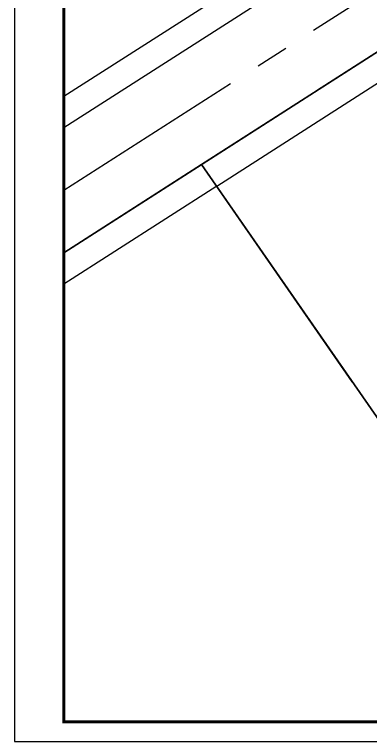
# Model space of a CAD drawing. Extents: x 515808503 to 516439353, y 3129544839 to 3129990415.
# Drawn here: x 515808503 to 515943567, y 3129544839 to 3129820789 of the extents above; entities that cross this region are included whole.
import ezdxf

# ---------------------------------------------------------------- set-up
doc = ezdxf.new("R2010")
doc.units = 0
doc.header["$LTSCALE"] = 1000
doc.header["$MEASUREMENT"] = 0
doc.linetypes.add('CENTER2', pattern=[1.125, 0.75, -0.125, 0.125, -0.125])
for name, color, linetype in [('图框', 1, 'CONTINUOUS'), ('技术经济指标', 7, 'CONTINUOUS'), ('绿化红线', 3, 'CONTINUOUS'), ('路中', 2, 'CENTER2'), ('道路红线', 1, 'CONTINUOUS')]:
    doc.layers.add(name, color=color, linetype=linetype)

msp = doc.modelspace()

# ---------------------------------------------------------------- linework, layer by layer
at = {"layer": '图框'}
msp.add_lwpolyline([(515808502.7, 3129544839.4), (516439352.7, 3129544839.4), (516439352.7, 3129990414.7), (515808502.7, 3129990414.7)], close=True, dxfattribs=at)
at = {"layer": '图框', "const_width": 1125.2}
msp.add_lwpolyline([(515827255.7, 3129552340.6), (516431851.5, 3129552340.6), (516431851.5, 3129982913.5), (515827255.7, 3129982913.5)], close=True, dxfattribs=at)
at = {"layer": '技术经济指标', "color": 5, "linetype": 'ByBlock', "lineweight": 25}
msp.add_line((515879511.9, 3129763849.5), (515827255.7, 3129730345.8), dxfattribs=at)
at = {"layer": '技术经济指标', "color": 1, "linetype": 'ByBlock', "lineweight": 30}
msp.add_lwpolyline([(515993233.4, 3129836761.1), (515879511.9, 3129763849.5), (515989726.3, 3129604721.7), (516033410.6, 3129632520.8), (516007133.2, 3129670460.3), (516077270.5, 3129715428.3)], close=True, dxfattribs=at)
at = {"layer": '绿化红线', "ltscale": 10}
for p, q in [((515827255.7, 3129789739.9), (516091198.6, 3129958964.9)), ((515885209.4, 3129755623.5), (516067629.8, 3129872581)), ((515885209.4, 3129755623.5), (515827255.7, 3129718467))]:
    msp.add_line(p, q, dxfattribs=at)
at = {"layer": '路中', "ltscale": 100}
msp.add_lwpolyline([(515827255.7, 3129754103.4), (516113869.9, 3129937863.9)], dxfattribs=at)
at = {"layer": '道路红线'}
for p, q in [((515827255.7, 3129777861.1), (516096596, 3129950546.5)), ((515827255.7, 3129730345.8), (516092170.1, 3129900193.6)), ((516092170.1, 3129900193.6), (515923096.1, 3129791793.1)), ((515933214.7, 3129798259.4), (515879511.9, 3129763849.5)), ((515989726.3, 3129604721.7), (515879511.9, 3129763849.5)), ((515936678.2, 3129681312.7), (515879511.9, 3129763849.5)), ((515879511.9, 3129763849.5), (515989726.3, 3129604721.7))]:
    msp.add_line(p, q, dxfattribs=at)

doc.saveas('drawing.dxf')
